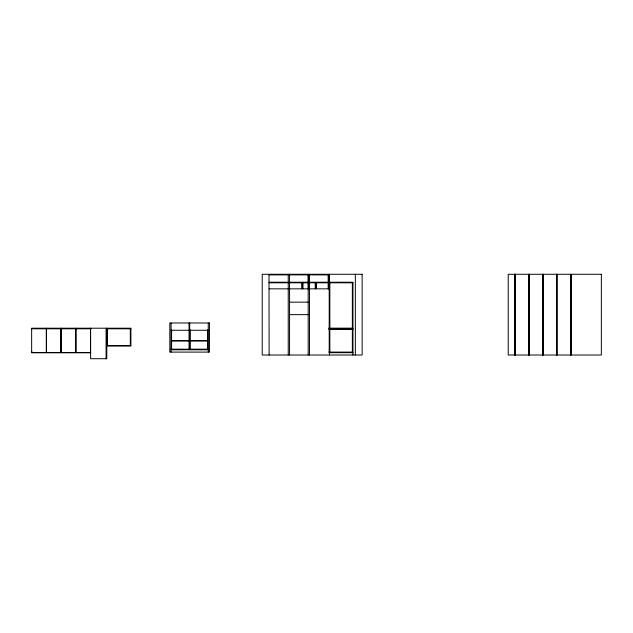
<?xml version="1.0" encoding="UTF-8"?>
<svg xmlns="http://www.w3.org/2000/svg" width="633" height="633" viewBox="0 0 633 633"><rect width="100%" height="100%" fill="white"/><g stroke="black" fill="none" stroke-linecap="round" stroke-linejoin="round"><path stroke-width="0.95" d="M269.009 274.88L288.007 274.88M288.957 274.88L328.756 274.88M269.009 282.223L288.007 282.223M288.957 282.223L328.298 282.223M269.104 282.816L288.007 282.816M288.957 282.816L328.298 282.816M328.662 282.816L352.945 282.816M269.104 288.838L288.007 288.838M288.957 288.838L329.421 288.838M289.558 302.155L308.184 302.155M289.558 314.648L308.184 314.648M328.662 328.147L352.945 328.147M31.65 328.804L91.207 328.804M130.904 328.804L106.091 328.804L106.091 358.721M329.255 328.741L352.945 328.741M328.662 329.334L352.945 329.334M171.076 330.26L208.257 330.26M171.598 340.491L189.038 340.491M190.232 340.491L207.664 340.491M171.598 341.084L189.038 341.084M190.232 341.084L207.664 341.084M106.684 345.483L130.904 345.483M106.684 346.077L130.904 346.077L130.904 328.211L31.65 328.211L31.65 352.692L90.606 352.692M171.005 349.187L208.257 349.187M171.005 349.788L208.257 349.788M31.65 352.098L32.243 352.098M61.725 352.098L60.531 352.098L60.531 328.804M328.662 352.098L352.945 352.098M31.713 352.628L46.32 352.628L46.32 328.282M61.061 352.628L46.454 352.628L46.454 328.282M329.318 352.692L352.945 352.692M571.306 274.279L571.267 355.01M557.08 274.279L557.08 355.01M556.787 274.279L556.787 355.01M556.486 274.279L556.486 355.01M543.185 274.279L543.185 355.01M542.885 274.279L542.885 355.01M542.592 274.279L542.592 355.01M529.291 274.279L529.291 355.01M528.99 274.279L528.99 355.01M528.697 274.279L528.697 355.01M515.397 274.279L515.397 355.01M515.096 274.279L515.096 355.01M514.993 274.279L514.993 355.01M514.795 274.279L514.795 355.01M355.358 274.279L355.358 355.01M352.945 355.01L352.945 282.223L329.255 282.223L329.255 352.098M352.352 282.816L352.352 328.147M352.352 329.334L352.352 352.098M329.848 282.816L329.848 328.147M329.848 329.334L329.848 352.098M329.421 274.279L329.421 355.01M328.756 274.279L328.828 289.052M328.163 274.88L328.163 288.624M316.421 282.816L316.421 288.735M315.82 282.223L315.82 288.735M315.226 282.816L315.226 288.735M309.513 274.279L309.513 355.01M308.311 274.88L308.311 288.624M308.184 274.279L308.184 355.01M302.985 282.816L302.985 288.735M302.392 282.223L302.392 288.735M301.791 282.816L301.791 288.735M289.558 274.279L289.558 355.01M288.237 274.279L288.237 355.01M269.009 274.279L269.104 355.01M208.257 322.988L208.257 352.098M207.664 329.777L207.664 349.187M190.232 329.777L190.232 349.187M189.631 349.788L189.631 322.988L189.568 330.26M189.038 322.988L189.038 349.187M171.598 329.777L171.598 349.187M171.076 322.988L171.005 352.098M130.311 328.804L130.311 345.483M107.286 328.804L107.286 345.483M106.684 328.211L106.684 358.721L90.606 358.721L90.606 328.211M106.621 328.282L106.621 358.721M90.543 328.282L90.543 352.628L75.936 352.628L75.936 328.282M75.802 328.282L75.802 352.628L61.195 352.628L61.195 328.282M61.132 328.211L61.132 352.692M362.139 274.279L262.22 274.279L262.22 355.01L362.139 355.01L362.139 274.279M601.35 274.279L508.212 274.279L508.212 355.01L601.35 355.01L601.35 274.279M209.452 322.988L169.818 322.988L169.818 352.098L209.452 352.098L209.452 322.988M570.713 355.01L570.713 274.279L570.681 355.01"/></g></svg>
